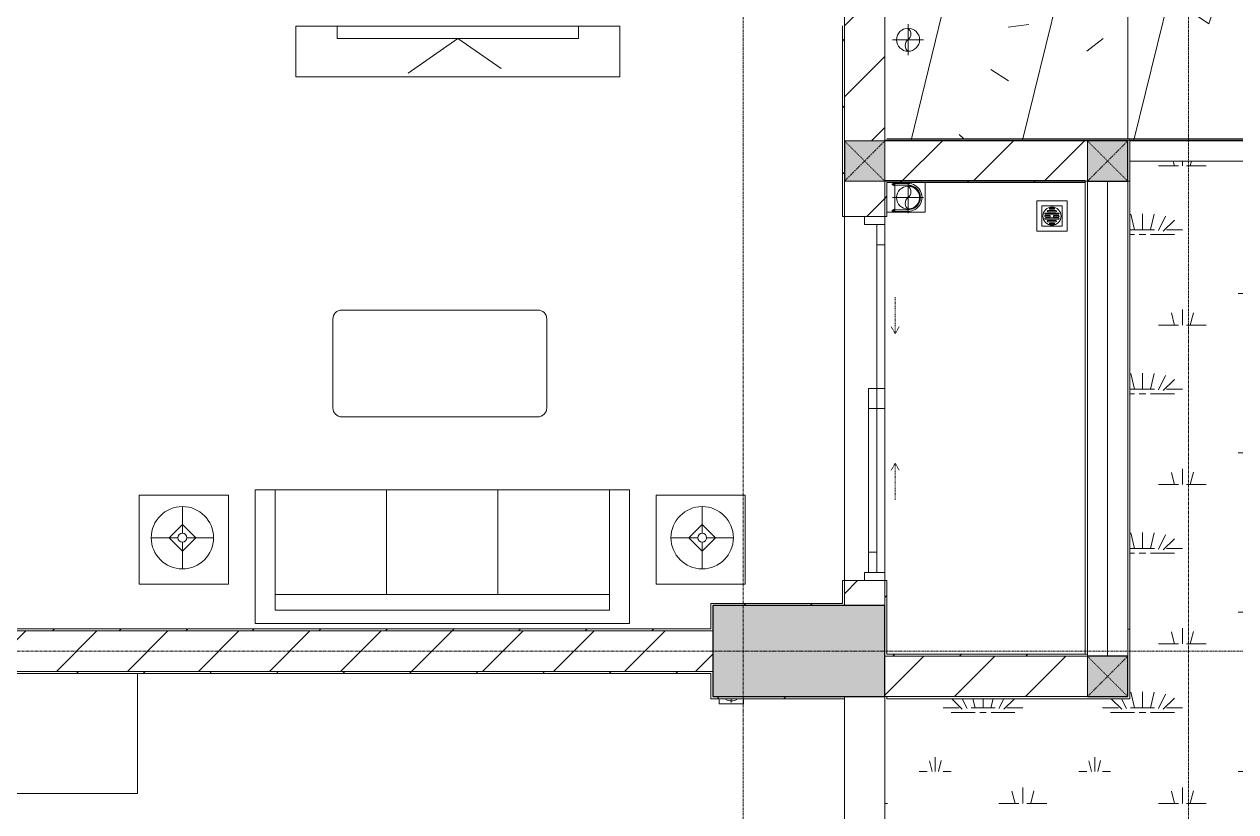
# Model space of a CAD drawing. Header units: millimetres. Extents: x 5121 to 246734, y -48180 to 129206.
# Drawn here: x 49203 to 55185, y 60943 to 64835 of the extents above; entities that cross this region are included whole.
import ezdxf

# ---------------------------------------------------------------- set-up
doc = ezdxf.new("R2010")
doc.units = ezdxf.units.MM
for name, pattern in [('Dash', [6, 3, -3]), ('Grid Line', [22.225, 12.7, -3.175, 3.175, -3.175]), ('IMPORT-CENTER _3_', [10.16, 6.35, -1.27, 1.27, -1.27])]:
    doc.linetypes.add(name, pattern=pattern)
for name, color, linetype, lineweight in [('0-1', 7, 'Continuous', 5), ('A-DETL-THIN', 151, 'Continuous', 9), ('A-DOOR', 31, 'Continuous', 9), ('A-DOOR-FRAM', 31, 'Continuous', 9), ('A-DOOR-HDLN', 31, 'Dash', 9), ('A-FLOR', 192, 'Continuous', 9), ('A-FLOR-1', 50, 'Continuous', 9), ('A-FLOR-PATT', 8, 'Continuous', 9), ('A-WALL', 113, 'Continuous', 9), ('A-WALL-1', 250, 'Continuous', 18), ('A-WALL-2', 50, 'Continuous', 9), ('A-WALL-FNSH-1', 50, 'Continuous', 9), ('A-WALL-PATT-2', 50, 'Continuous', 9), ('A-WALL-PATT-3', 111, 'Continuous', 9), ('G-IMPT', 8, 'Continuous', 9), ('G-IMPT-1', 254, 'Continuous', 9), ('G-IMPT-2', 8, 'IMPORT-CENTER _3_', 9), ('I-FURN', 30, 'Continuous', 9), ('I-FURN-1', 253, 'Continuous', 9), ('I-WALL-1', 50, 'Continuous', 9), ('M-EQPM', 50, 'Continuous', 9), ('S-COLS', 52, 'Continuous', 9), ('S-COLS-1', 7, 'Continuous', 5), ('S-COLS-2', 10, 'Continuous', 25), ('S-COLS-5', 52, 'Continuous', 25), ('S-COLS-6', 52, 'Dash', 9), ('S-COLS-HDLN', 52, 'Dash', 9), ('S-GRID-1', 1, 'Grid Line', 9)]:
    doc.layers.add(name, color=color, linetype=linetype, lineweight=lineweight)
pattern_1 = [(45, (0, 0), (-164.4023, 164.4023), [])]
pattern_2 = [(45, (0, 0), (-175.3625, 175.3625), [])]

# ---------------------------------------------------------------- blocks, each defined once
blk = doc.blocks.new('NCV_TKTC_KET CAU_rvt-1-TKCS_MB TỔNG THỂ TẦNG 1')
at = {"layer": 'S-COLS-1'}
blk.add_hatch(color=256, dxfattribs=at).paths.add_polyline_path([(53452.6, 61511.9), (53452.6, 61961.9), (52602.6, 61961.9), (52602.6, 61511.9), (53274.6, 61511.9)])
at = {"layer": 'A-FLOR-1'}
blk.add_line((53452.6, 60436.9), (53452.6, 61511.9), dxfattribs=at)
at = {"layer": 'S-COLS-2'}
for p, q in [((52602.6, 61961.9), (52602.6, 61511.9)), ((53452.6, 61961.9), (52602.6, 61961.9)), ((53452.6, 61511.9), (53452.6, 61961.9)), ((52602.6, 61511.9), (53452.6, 61511.9))]:
    blk.add_line(p, q, dxfattribs=at)
blk = doc.blocks.new('LOBBY_SOFA_1 - LOBBY_SOFA_1-V25-TKCS_MB TỔNG THỂ TẦNG 1')
at = {"layer": 'I-FURN'}
for p, q in [((-2172.3, 1064.5), (-2172.3, 1504.5)), ((-2128.3, 1548.5), (-1160.3, 1548.5)), ((-1116.3, 1504.5), (-1116.3, 1064.5)), ((-1160.3, 1020.5), (-2128.3, 1020.5)), ((-2556, 660), (-708, 660)), ((-2556, 0), (-2556, 660)), ((-2457, 66), (-2457, 660)), ((-1907, 143), (-1907, 660)), ((-1357, 143), (-1357, 660)), ((-807, 660), (-807, 66)), ((-708, 660), (-708, 0)), ((-2688.2, 633.5), (-3128.2, 633.5)), ((-3128.2, 633.5), (-3128.2, 193.5)), ((-2688.2, 193.5), (-2688.2, 633.5)), ((-575.9, 633.5), (-135.9, 633.5)), ((-575.9, 193.5), (-575.9, 633.5)), ((-135.9, 633.5), (-135.9, 193.5)), ((-2915.4, 445), (-2915.4, 577)), ((-348.6, 445), (-348.6, 577)), ((-2981.4, 423), (-2915.4, 489)), ((-2915.4, 489), (-2849.4, 423)), ((-348.6, 489), (-414.6, 423)), ((-282.6, 423), (-348.6, 489)), ((-2937.4, 423), (-3069.4, 423)), ((-2915.4, 357), (-2981.4, 423)), ((-2849.4, 423), (-2915.4, 357)), ((-2893.4, 423), (-2761.4, 423)), ((-370.6, 423), (-502.6, 423)), ((-414.6, 423), (-348.6, 357)), ((-348.6, 357), (-282.6, 423)), ((-326.6, 423), (-194.6, 423)), ((-2915.4, 269), (-2915.4, 401)), ((-348.6, 269), (-348.6, 401)), ((-3128.2, 193.5), (-2688.2, 193.5)), ((-135.9, 193.5), (-575.9, 193.5)), ((-807, 143), (-2457, 143)), ((-807, 66), (-2457, 66)), ((-708, 0), (-2556, 0))]:
    blk.add_line(p, q, dxfattribs=at)
for centre, radius in [((-2915.4, 423), 154), ((-348.6, 423), 154), ((-2915.4, 423), 22), ((-348.6, 423), 22)]:
    blk.add_circle(centre, radius, dxfattribs=at)
for centre, start, end in [((-2128.3, 1504.5), 90, 180), ((-1160.3, 1504.5), 0, 90), ((-2128.3, 1064.5), 180, 270), ((-1160.3, 1064.5), 270, 0)]:
    blk.add_arc(centre, 44, start, end, dxfattribs=at)
at = {"layer": 'I-FURN-1'}
for p, q in [((-2172.3, 1064.5), (-2172.3, 1504.5)), ((-2128.3, 1548.5), (-1160.3, 1548.5)), ((-1116.3, 1504.5), (-1116.3, 1064.5)), ((-1160.3, 1020.5), (-2128.3, 1020.5)), ((-2556, 660), (-708, 660)), ((-2556, 0), (-2556, 660)), ((-708, 660), (-708, 0)), ((-3128.2, 633.5), (-2688.2, 633.5)), ((-3128.2, 193.5), (-3128.2, 633.5)), ((-2688.2, 633.5), (-2688.2, 193.5)), ((-575.9, 633.5), (-135.9, 633.5)), ((-575.9, 193.5), (-575.9, 633.5)), ((-135.9, 633.5), (-135.9, 193.5)), ((-2688.2, 193.5), (-3128.2, 193.5)), ((-135.9, 193.5), (-575.9, 193.5)), ((-708, 0), (-2556, 0))]:
    blk.add_line(p, q, dxfattribs=at)
for centre, start, end in [((-2128.3, 1504.5), 90, 180), ((-1160.3, 1504.5), 0, 90), ((-2128.3, 1064.5), 180, 270), ((-1160.3, 1064.5), 270, 0)]:
    blk.add_arc(centre, 44, start, end, dxfattribs=at)
blk = doc.blocks.new('MAY GIAT - MAY GIAT_dwg-348053-TKCS_MB TỔNG THỂ TẦNG 1')
at = {"layer": 'G-IMPT-1', "flags": 128}
blk.add_lwpolyline([(5, 596.6), (5, 2.3), (605, 2.3), (605, 596.6)], dxfattribs=at)
blk = doc.blocks.new('MAY GIAT - MAY GIAT-401071-TKCS_MB TỔNG THỂ TẦNG 1')
at = {"layer": 'I-FURN-1'}
for p, q in [((5, -2.3), (605, -2.3)), ((5, -596.6), (5, -2.3)), ((605, -2.3), (605, -596.6))]:
    blk.add_line(p, q, dxfattribs=at)
at = {"extrusion": (0, 0, -1), "zscale": -1, "rotation": 180}
blk.add_blockref('MAY GIAT - MAY GIAT_dwg-348053-TKCS_MB TỔNG THỂ TẦNG 1', (0, 0), dxfattribs=at)
blk = doc.blocks.new('RES_BAN AN - RES_BAN AN-V101-TKCS_MB TỔNG THỂ TẦNG 1')
at = {"layer": 'I-FURN-1'}
for p, q in [((1600, 0), (0, 0)), ((0, 0), (0, -250)), ((1600, -250), (1600, 0)), ((0, -250), (1600, -250))]:
    blk.add_line(p, q, dxfattribs=at)
blk = doc.blocks.new('KE TIVI-2 - KE TIVI-2-V102-TKCS_MB TỔNG THỂ TẦNG 1')
at = {"layer": 'I-FURN-1'}
for p, q in [((-595.6, 0), (-595.6, -60)), ((595.6, 0), (-595.6, 0)), ((595.6, -60), (595.6, 0)), ((-595.6, -60), (595.6, -60)), ((0, -60), (-245.7, -232.1)), ((213, -209.1), (0, -60))]:
    blk.add_line(p, q, dxfattribs=at)
blk = doc.blocks.new('NCV_TKTC_TANG 1_rvt-1-TKCS_MB TỔNG THỂ TẦNG 1')
at = {"layer": 'A-WALL-PATT-2'}
h = blk.add_hatch(dxfattribs=at)
h.set_pattern_fill('FP_10', color=256, style=0, pattern_type=2)
h.set_pattern_definition(pattern_1)
h.paths.add_polyline_path([(53252.6, 61962), (53252.6, 62085.3), (53242.6, 62085.3), (53242.6, 61962)])
h.paths.add_polyline_path([(53242.6, 63885.3), (53252.6, 63885.3), (53250.3, 64826.9), (53242.6, 64826.9), (53242.6, 64071.7)])
h = blk.add_hatch(dxfattribs=at)
h.set_pattern_fill('FP_10', color=256, style=0, pattern_type=2)
h.set_pattern_definition(pattern_1)
h.paths.add_polyline_path([(53462.6, 61711.9), (53462.6, 62085.3), (53452.6, 62082.7), (53452.6, 61711.9)])
h.paths.add_polyline_path([(53462.6, 63885.3), (53462.6, 64058.6), (53452.6, 64058.6), (53452.6, 63885.3)])
h = blk.add_hatch(dxfattribs=at)
h.set_pattern_fill('FP_10', color=256, style=0, pattern_type=2)
h.set_pattern_definition(pattern_1)
h.paths.add_polyline_path([(54442.6, 64051.9), (54442.6, 64058.6), (53462.6, 64058.6), (53462.6, 64051.9)])
h = blk.add_hatch(dxfattribs=at)
h.set_pattern_fill('FP_10', color=256, style=0, pattern_type=2)
h.set_pattern_definition(pattern_1)
h.paths.add_polyline_path([(53242.6, 61962), (53242.6, 61972), (52592.5, 61970.3), (52592.5, 61962), (53152.6, 61962)])
h = blk.add_hatch(dxfattribs=at)
h.set_pattern_fill('FP_10', color=256, style=0, pattern_type=2)
h.set_pattern_definition(pattern_1)
h.paths.add_polyline_path([(52191, 61836.9), (52592.5, 61836.9), (52591, 61846.9), (45752.6, 61846.9), (45752.6, 61836.9), (52039.9, 61836.9)])
h = blk.add_hatch(dxfattribs=at)
h.set_pattern_fill('FP_10', color=256, style=0, pattern_type=2)
h.set_pattern_definition(pattern_1)
h.paths.add_polyline_path([(53462.6, 61711.9), (54452.6, 61711.9), (54452.6, 61721.9), (53462.6, 61721.9)])
h = blk.add_hatch(dxfattribs=at)
h.set_pattern_fill('FP_10', color=256, style=0, pattern_type=2)
h.set_pattern_definition(pattern_1)
h.paths.add_polyline_path([(49160, 61626.9), (52602.6, 61626.9), (52602.5, 61636.9), (49152.6, 61635), (49153, 61626.9)])
h = blk.add_hatch(dxfattribs=at)
h.set_pattern_fill('FP_10', color=256, style=0, pattern_type=2)
h.set_pattern_definition(pattern_1)
h.paths.add_polyline_path([(52602.6, 61501.9), (53252.6, 61501.9), (53252.6, 61511.9), (52602.6, 61511.9)])
at = {"layer": 'A-FLOR-1'}
for p, q in [((53252.6, 64826.9), (53252.6, 64836.9)), ((53252.6, 62085.3), (53252.6, 63885.3)), ((53252.6, 63885.3), (53252.6, 62085.3)), ((53452.6, 62125.3), (53452.6, 62935.5))]:
    blk.add_line(p, q, dxfattribs=at)
at = {"layer": 'A-WALL-1'}
for p, q in [((53242.6, 64826.9), (53242.6, 63885.3)), ((53252.6, 63885.3), (53252.6, 64826.9)), ((53452.6, 64061.9), (53452.6, 63885.3)), ((53462.6, 64061.9), (53452.6, 64061.9)), ((54442.6, 64061.9), (53462.6, 64061.9)), ((53462.6, 64051.9), (54442.6, 64051.9)), ((53462.6, 63885.3), (53462.6, 64051.9)), ((54442.6, 64051.9), (54442.6, 64061.9)), ((53242.6, 63885.3), (53252.6, 63885.3)), ((53452.6, 63885.3), (53462.6, 63885.3)), ((53242.6, 62085.3), (53242.6, 61972)), ((53252.6, 62085.3), (53242.6, 62085.3)), ((53252.6, 61962), (53252.6, 62085.3)), ((53452.6, 62085.3), (53452.6, 61711.9)), ((53462.6, 62085.3), (53452.6, 62085.3)), ((53462.6, 61721.9), (53462.6, 62085.3)), ((53242.6, 61972), (52592.5, 61972)), ((52592.5, 61972), (52592.5, 61962)), ((52592.5, 61962), (52592.5, 61846.9)), ((52602.5, 61962), (53242.6, 61962)), ((52602.5, 61836.9), (52602.5, 61962)), ((53242.6, 61962), (53252.6, 61962)), ((45752.6, 61836.9), (52592.5, 61836.9)), ((52592.5, 61846.9), (45762.6, 61846.9)), ((52592.5, 61836.9), (52602.5, 61836.9)), ((53452.6, 61711.9), (53462.6, 61711.9)), ((54452.6, 61721.9), (53462.6, 61721.9)), ((53462.6, 61711.9), (54452.6, 61711.9)), ((54452.6, 61711.9), (54452.6, 61721.9)), ((52602.6, 61636.9), (49152.6, 61636.9)), ((49162.6, 61626.9), (52592.6, 61626.9)), ((52592.6, 61626.9), (52592.6, 61501.9)), ((52602.6, 61626.9), (52602.6, 61636.9)), ((52602.6, 61511.9), (52602.6, 61626.9)), ((53252.6, 61511.9), (52602.6, 61511.9)), ((53252.6, 61501.9), (53252.6, 61511.9)), ((52592.6, 61501.9), (52602.6, 61501.9)), ((52602.6, 61501.9), (53252.6, 61501.9))]:
    blk.add_line(p, q, dxfattribs=at)
at = {"layer": 'A-WALL-2'}
for p, q in [((53452.6, 61511.9), (53452.6, 60437.3)), ((53252.6, 60437.3), (53252.6, 61501.9))]:
    blk.add_line(p, q, dxfattribs=at)
at = {"layer": 'I-WALL-1'}
for p, q in [((54442.6, 61721.9), (54442.6, 64051.9)), ((54452.6, 64058.6), (54452.6, 61721.9))]:
    blk.add_line(p, q, dxfattribs=at)
at = {"layer": 'I-FURN-1'}
for name, p in [('RES_BAN AN - RES_BAN AN-V101-TKCS_MB TỔNG THỂ TẦNG 1', (50544.3, 64824.9)), ('KE TIVI-2 - KE TIVI-2-V102-TKCS_MB TỔNG THỂ TẦNG 1', (51344.3, 64824.9)), ('LOBBY_SOFA_1 - LOBBY_SOFA_1-V25-TKCS_MB TỔNG THỂ TẦNG 1', (52899.1, 61874.1))]:
    blk.add_blockref(name, p, dxfattribs=at)
at = {"layer": 'I-FURN-1', "rotation": 180}
blk.add_blockref('MAY GIAT - MAY GIAT-401071-TKCS_MB TỔNG THỂ TẦNG 1', (49767.5, 61030.3), dxfattribs=at)
blk = doc.blocks.new('DEG_02-DEG_03 - DEG_02B-1800x2400mm-CỬA ĐI 02 CÁNH TRƯỢT-2213204-TKCS_MB TỔNG THỂ TẦNG 1')
at = {"layer": 'A-DOOR'}
for p, q in [((-760, 100), (-860, 100)), ((-860, 100), (-860, 60)), ((-860, 60), (-760, 60)), ((-760, 60), (-760, 100)), ((-760, 100), (-50, 100)), ((-50, 60), (-760, 60)), ((50, 100), (-50, 100)), ((-50, 100), (-50, 60)), ((50, 60), (-50, 60)), ((-50, 60), (-50, 20)), ((-50, 60), (50, 60)), ((50, 60), (50, 100)), ((50, 20), (50, 60)), ((50, 60), (760, 60)), ((860, 60), (760, 60)), ((760, 60), (760, 20)), ((860, 20), (860, 60)), ((-50, 20), (50, 20)), ((760, 20), (50, 20)), ((760, 20), (860, 20))]:
    blk.add_line(p, q, dxfattribs=at)
at = {"layer": 'A-DOOR-FRAM'}
for p, q in [((-860, 100), (-900, 100)), ((-900, 100), (-900, 0)), ((-860, 0), (-860, 100)), ((900, 100), (860, 100)), ((860, 100), (860, 0)), ((900, 0), (900, 100)), ((-900, 0), (-860, 0)), ((860, 0), (900, 0))]:
    blk.add_line(p, q, dxfattribs=at)
at = {"layer": 'A-DOOR-HDLN'}
for p, q in [((-500.4, 151.1), (-320.4, 151.1)), ((-320.4, 151.1), (-355, 171.1)), ((-320.4, 151.1), (-355, 131.1)), ((320.4, 151.1), (355, 171.1)), ((320.4, 151.1), (355, 131.1)), ((500.4, 151.1), (320.4, 151.1))]:
    blk.add_line(p, q, dxfattribs=at)
blk = doc.blocks.new('TKTC_XREF_251221_MB TANG 1 - TKTC_XREF_260130_MB TANG 1_dwg_THU NUOC - THU NUOC-444531-TKCS_MB TẦNG 1-4202124-TKCS_MB TỔNG THỂ TẦNG 1')
at = {"layer": 'M-EQPM'}
for p, q in [((-23.3, 10.8), (40.9, 10.8)), ((40.9, 4.8), (-23.3, 4.8)), ((-11, 23.3), (28.5, 23.3)), ((28.5, 17.3), (-11, 17.3)), ((-1.1, 35.6), (18.5, 35.6)), ((18.5, 29.6), (-1.1, 29.6)), ((-23.3, -13.6), (40.9, -13.6)), ((40.9, -19.6), (-23.3, -19.6)), ((-11, -26.1), (28.5, -26.1)), ((28.5, -32.1), (-11, -32.1)), ((-1.1, -38.5), (18.5, -38.5)), ((18.5, -44.5), (-1.1, -44.5))]:
    blk.add_line(p, q, dxfattribs=at)
at = {"layer": 'M-EQPM', "flags": 128}
for points in [[(83.7, -79.4), (83.7, 70.6), (-66.3, 70.6), (-66.3, -79.4)], [(58.7, -54.4), (58.7, 45.6), (-41.3, 45.6), (-41.3, -54.4)]]:
    blk.add_lwpolyline(points, close=True, dxfattribs=at)
for points in [[(-23.3, -1.2), (0.7, -1.2), (0.7, -7.2), (-23.3, -7.2)], [(40.9, -7.2), (16.7, -7.2), (16.7, -1.2), (40.9, -1.2)]]:
    blk.add_lwpolyline(points, dxfattribs=at)
at = {"layer": 'M-EQPM'}
for centre, radius, start, end in [((8.7, -4.4), 45, 360, 180), ((8.7, -4.4), 45, 360, 180), ((-23.3, 7.8), 3, 90, 270), ((-11, 20.3), 3, 90, 270), ((-1.1, 32.6), 3, 90, 270), ((18.5, 32.6), 3, 270, 90), ((28.5, 20.3), 3, 270, 90), ((40.9, 7.8), 3, 270, 90), ((8.7, -4.4), 45, 180, 360), ((8.7, -4.4), 45, 180, 360), ((-23.3, -4.2), 3, 90, 270), ((-23.3, -16.6), 3, 90, 270), ((-11, -29.1), 3, 90, 270), ((-1.1, -41.5), 3, 90, 270), ((18.5, -41.5), 3, 270, 90), ((28.5, -29.1), 3, 270, 90), ((40.9, -4.2), 3, 270, 90), ((40.9, -16.6), 3, 270, 90)]:
    blk.add_arc(centre, radius, start, end, dxfattribs=at)
blk = doc.blocks.new('TKTC_XREF_251221_MB TANG 1 - TKTC_XREF_260130_MB TANG 1_dwg_$cc-V223-TKCS_MB TỔNG THỂ TẦNG 1')
at = {"layer": 'G-IMPT'}
blk.add_circle((0, 0), 0.5, dxfattribs=at)
for centre, radius, start, end in [((0, 0), 0.5, 90, 270), ((0.188, 0.25), 0.313, 126.8699, 233.1301), ((-0.188, -0.25), 0.313, 306.8699, 53.1301)]:
    blk.add_arc(centre, radius, start, end, dxfattribs=at)
at = {"layer": 'G-IMPT-2'}
for p, q in [((0, -0.673), (0, 0.673)), ((-0.673, 0), (0.673, 0))]:
    blk.add_line(p, q, dxfattribs=at)
blk = doc.blocks.new('TKTC_XREF_251221_MB TANG 1 - TKTC_XREF_260130_MB TANG 1_dwg_CUM U_DN100-V260-TKCS_MB TỔNG THỂ TẦNG 1')
at = {"layer": 'G-IMPT'}
blk.add_arc((0, 0), 69, 329.57346, 30.42654, dxfattribs=at)
blk = doc.blocks.new('TKTC_XREF_251221_MB TANG 1 - TKTC_XREF_260130_MB TANG 1_dwg_$cc-V261-TKCS_MB TỔNG THỂ TẦNG 1')
at = {"layer": 'G-IMPT-2'}
blk.add_line((-0.673, 0), (-0.468, 0), dxfattribs=at)
blk = doc.blocks.new('TKTC_XREF_251221_MB TANG 1 - TKTC_XREF_260130_MB TANG 1_dwg_CUM U_DN100-4202115-TKCS_MB TỔNG THỂ TẦNG 1')
at = {"layer": 'G-IMPT'}
blk.add_hatch(color=256, dxfattribs=at).paths.add_polyline_path([(0, -61), (0.5, -56.9), (25.7, -50.5), (36.6, -43.1), (47.8, -30.5), (54.6, -15.8), (55.1, -14.8), (57, 0), (52.8, 20.1), (43.1, 36.6), (30.5, 47.8), (15.8, 54.6), (14.8, 55.1), (0, 58.9), (0, 61), (28.5, 53.7), (40.3, 45.3), (49.4, 35), (55.1, 25.1), (59.4, 11.9), (59.4, -11.9), (53.7, -28.5), (45.3, -40.3), (35, -49.4), (25.1, -55.1), (14.8, -59.1), (0.5, -60.9)])
for p, q in [((-79.1, 66.6), (-79.1, 63.4)), ((-76.6, 66.6), (-76.6, 63.4)), ((-74.6, 66.6), (-74.6, 63.4)), ((-72.7, 69.3), (-72.7, 60.7)), ((-66.9, 67.9), (-71.7, 67.9)), ((-66.9, 62.1), (-71.7, 62.1)), ((-65, 69), (0, 69)), ((-79.1, -63.4), (-79.1, -66.6)), ((-76.6, -63.4), (-76.6, -66.6)), ((-74.6, -63.4), (-74.6, -66.6)), ((-72.7, -60.7), (-72.7, -69.3)), ((-66.9, -62.1), (-71.7, -62.1)), ((-66.9, -67.9), (-71.7, -67.9)), ((-65, -69), (0, -69))]:
    blk.add_line(p, q, dxfattribs=at)
at = {"layer": 'G-IMPT', "flags": 128}
for points in [[(-72.7, 67.6), (-78.1, 67.6), (-78.1, 62.4), (-72.7, 62.4)], [(-71.7, 59.2), (-66.9, 59.2), (-66.9, 70.8), (-71.7, 70.8)], [(-66.9, 70.8), (-66.9, 72.7), (-65, 72.7), (-65, 57.3), (-66.9, 57.3), (-66.9, 59.2)], [(-65, 61), (0, 61), (0, 57)], [(-71.7, -70.8), (-66.9, -70.8), (-66.9, -59.2), (-71.7, -59.2)], [(-66.9, -59.2), (-66.9, -57.3), (-65, -57.3), (-65, -72.7), (-66.9, -72.7), (-66.9, -70.8)], [(-65, -61), (0, -61), (0, -57)], [(-72.7, -62.4), (-78.1, -62.4), (-78.1, -67.6), (-72.7, -67.6)]]:
    blk.add_lwpolyline(points, dxfattribs=at)
at = {"layer": 'G-IMPT'}
for centre, radius, start, end in [((-78.1, 66.6), 0.96, 90, 180), ((-78.1, 63.4), 0.96, 180, 270), ((-71.1, 69.3), 1.56, 112.61986, 247.38014), ((-67.9, 65), 4.8, 143.1301, 216.8699), ((-71.1, 60.7), 1.56, 112.61986, 247.38014), ((0, 0), 69, 270, 90), ((0, 0), 61, 270, 90), ((0, 0), 57, 270, 90), ((-71.1, -60.7), 1.56, 112.61986, 247.38014), ((-78.1, -63.4), 0.96, 90, 180), ((-78.1, -66.6), 0.96, 180, 270), ((-67.9, -65), 4.8, 143.1301, 216.8699), ((-71.1, -69.3), 1.56, 112.61986, 247.38014)]:
    blk.add_arc(centre, radius, start, end, dxfattribs=at)
blk = doc.blocks.new('TKTC_XREF_251221_MB TANG 1 - TKTC_XREF_260130_MB TANG 1_dwg_$cc-V326-TKCS_MB TỔNG THỂ TẦNG 1')
at = {"layer": 'G-IMPT'}
blk.add_circle((0, 0), 0.5, dxfattribs=at)
for centre, radius, start, end in [((0, 0), 0.5, 90, 270), ((0.188, 0.25), 0.313, 126.8699, 233.1301), ((-0.188, -0.25), 0.313, 306.8699, 53.1301)]:
    blk.add_arc(centre, radius, start, end, dxfattribs=at)
at = {"layer": 'G-IMPT-2'}
for p, q in [((0, -0.673), (0, 0.65)), ((-0.673, 0), (0.673, 0))]:
    blk.add_line(p, q, dxfattribs=at)
blk = doc.blocks.new('TKTC_XREF_251221_MB TANG 1 - TKTC_XREF_260130_MB TANG 1_dwg-4202109-TKCS_MB TỔNG THỂ TẦNG 1')
at = {"layer": 'G-IMPT'}
for p, q in [((-149649.2, -337294.7), (-149649.2, -337440.2)), ((-150516.7, -339844.7), (-150516.7, -339869.7)), ((-149699, -340911.3), (-149699, -339834.7))]:
    blk.add_line(p, q, dxfattribs=at)
at = {"layer": 'G-IMPT', "flags": 128}
for points in [[(-148499.1, -337078.1), (-148499.1, -336309.7), (-149699, -336309.7)], [(-149649.3, -337294.7), (-149649.3, -337440.4), (-149689.1, -337440.1)], [(-149649.2, -337440.2), (-149499.5, -337440.2), (-149499.5, -337294.7)], [(-150516.7, -339869.7), (-150397.1, -339869.7), (-150397.1, -339844.7)]]:
    blk.add_lwpolyline(points, dxfattribs=at)
at = {"extrusion": (0, 0, -1)}
for name, p, xscale, yscale, zscale, rotation in [('TKTC_XREF_251221_MB TANG 1 - TKTC_XREF_260130_MB TANG 1_dwg_$cc-V223-TKCS_MB TỔNG THỂ TẦNG 1', (149584.3, -336588.7), 113.7150000000073, 113.7150000000073, -113.7150000000073, 359.9990086636432), ('TKTC_XREF_251221_MB TANG 1 - TKTC_XREF_260130_MB TANG 1_dwg_CUM U_DN100-4202115-TKCS_MB TỔNG THỂ TẦNG 1', (149584.3, -337367.7), 0.9975000000000006, 0.9975000000000006, -0.9975000000000006, 180.000991338195), ('TKTC_XREF_251221_MB TANG 1 - TKTC_XREF_260130_MB TANG 1_dwg_$cc-V326-TKCS_MB TỔNG THỂ TẦNG 1', (149584.3, -337368.6), 113.7150000000073, 113.7150000000073, -113.7150000000073, 359.9990086636432), ('TKTC_XREF_251221_MB TANG 1 - TKTC_XREF_260130_MB TANG 1_dwg_CUM U_DN100-V260-TKCS_MB TỔNG THỂ TẦNG 1', (150457.3, -339801), 0.7894736842105242, 0.7894736842105242, -0.7894736842105242, 269.9999999984439)]:
    blk.add_blockref(name, p, dxfattribs=dict(at, xscale=xscale, yscale=yscale, zscale=zscale, rotation=rotation))
at = {"extrusion": (0, 0, -1), "zscale": -1}
blk.add_blockref('TKTC_XREF_251221_MB TANG 1 - TKTC_XREF_260130_MB TANG 1_dwg_THU NUOC - THU NUOC-444531-TKCS_MB TẦNG 1-4202124-TKCS_MB TỔNG THỂ TẦNG 1', (148865.3, -337455.6), dxfattribs=at)
at = {"xscale": 90.00000000005122, "yscale": 90.00000000005122, "zscale": 90.00000000005122, "rotation": 90.37402677993775}
blk.add_blockref('TKTC_XREF_251221_MB TANG 1 - TKTC_XREF_260130_MB TANG 1_dwg_$cc-V261-TKCS_MB TỔNG THỂ TẦNG 1', (-150459.1, -339802.6), dxfattribs=at)
blk = doc.blocks.new('TKTC_XREF_251221_MB TANG 1 - TKTC_XREF_251221_MB TANG 1-2038492-TKCS_MB TỔNG THỂ TẦNG 1')
blk.add_blockref('TKTC_XREF_251221_MB TANG 1 - TKTC_XREF_260130_MB TANG 1_dwg-4202109-TKCS_MB TỔNG THỂ TẦNG 1', (169499.1, 384109.7))
blk = doc.blocks.new('G1_SOF - BO TRU - 200x200-3050151-TKCS_MB TỔNG THỂ TẦNG 1')
at = {"layer": 'S-COLS-HDLN'}
for p, q in [((-100, 100), (100, -100)), ((100, 100), (-100, -100))]:
    blk.add_line(p, q, dxfattribs=at)

msp = doc.modelspace()

# ---------------------------------------------------------------- hatches: boundary and pattern name
at = {"layer": 'A-FLOR-PATT'}
h = msp.add_hatch(dxfattribs=at)
h.set_pattern_fill('FP_60', color=256, style=0, pattern_type=2)
h.set_pattern_definition([(0, (1247.6, 0), (2492.928, 629.92), [102.833, -1766.863, 102.833, -11738.575]), (0, (1247.6, 0), (2492.928, 629.92), [-1972.53, -1766.863, 102.833, -3636.56, -6232.32]), (0, (1247.6, 0), (2492.928, 629.92), [-7478.784, 102.833, -1766.863, 102.833, -4259.79]), (0, (1247.6, 0), (2492.928, 629.92), [-9451.313, -1143.63, 102.833, -3013.327]), (119.736, (2182.46, 314.96), (-1786.2022, 1867.1433), [103.66, -1781.1, -11936.84]), (119.736, (2182.46, 314.96), (-1786.2022, 1867.1433), [-1884.764, 103.66, -1781.1, -10052.075]), (119.736, (2182.46, 314.96), (-1786.2022, 1867.1433), [-3769.53, 103.66, -3665.866, -6282.547]), (119.736, (2182.46, 314.96), (-1786.2022, 1867.1433), [-7539.056, 103.66, -1781.1, -4397.783]), (119.736, (2182.46, 314.96), (-1786.2022, 1867.1433), [-9423.82, 103.66, -1152.847, -3141.273]), (119.736, (2182.46, 314.96), (-1786.2022, 1867.1433), [-10680.33, 103.66, -3037.61]), (240.264, (2494.1, 1574.8), (-706.734, -2497.0653), [103.66, -1781.1, -11936.84]), (240.264, (2494.1, 1574.8), (-706.734, -2497.0653), [-1884.764, 103.66, -1781.1, -10052.075]), (240.264, (2494.1, 1574.8), (-706.734, -2497.0653), [-3769.53, 103.66, -3665.866, -6282.547]), (240.264, (2494.1, 1574.8), (-706.734, -2497.0653), [-7539.056, 103.66, -1781.1, -4397.783]), (240.264, (2494.1, 1574.8), (-706.734, -2497.0653), [-9423.82, 103.66, -1152.847, -3141.273]), (240.264, (2494.1, 1574.8), (-706.734, -2497.0653), [-10680.33, 103.66, -3037.61])])
h.paths.add_polyline_path([(63152.6, 61490.5), (63149, 69741.9), (63032.6, 69741.9), (63032.6, 69761.9), (53452.6, 69761.9), (53452.6, 64261.9), (53462.6, 64261.9), (53462.6, 64268.6), (60156.1, 64268.5), (60384.5, 64258.6), (60571.3, 64238.3), (60760.5, 64205.4), (60934.5, 64164.3), (61124.5, 64106.2), (61300.1, 64040.1), (61451.9, 63973.1), (61617.5, 63887.5), (61804.5, 63773.4), (61948.3, 63673.2), (62080, 63570.1), (62225.3, 63440.6), (62352.8, 63312.2), (62476.8, 63170.9), (62591.8, 63021.7), (62697.2, 62866.1), (62801.8, 62685.9), (62898.7, 62488), (62958.1, 62347.4), (63027.8, 62145.7), (63071.2, 61993), (63109.5, 61820.7), (63138.9, 61634.6), (63152.2, 61494.6)])
h.paths.add_polyline_path([(46999.2, 65986.9), (47002.6, 65986.9), (47002.6, 66734.9), (46753, 66734.7), (46753, 65986.9), (46757.1, 65986.9)])
h.paths.add_polyline_path([(46887.9, 66124.7), (46859.5, 66132), (46847.7, 66140.4), (46838.8, 66150.5), (46833.7, 66158.9), (46828.3, 66176.3), (46828.3, 66196.3), (46834.4, 66215.7), (46843.6, 66228.6), (46855.2, 66238.3), (46868.9, 66244.7), (46874.7, 66246.4), (46887.9, 66248.2), (46886.3, 66242.2), (46860.3, 66235.2), (46849.9, 66227.5), (46839.9, 66215.7), (46833.4, 66201.3), (46831.2, 66186.7), (46835.3, 66167.2), (46845.2, 66150.5), (46853.7, 66142.5), (46872.2, 66132.8), (46886.6, 66130.7), (46888, 66128.5), (46887.9, 66126.5)])
h.paths.add_polyline_path([(46887.1, 66599.1), (46858.6, 66606.4), (46846.9, 66614.7), (46840.5, 66621.4), (46832.8, 66633.2), (46827.9, 66646.9), (46826.3, 66661.6), (46833.6, 66690.1), (46842.7, 66702.9), (46854.4, 66712.6), (46868, 66719.1), (46873.9, 66720.8), (46887.1, 66722.5), (46885.4, 66716.6), (46859.5, 66709.5), (46847.8, 66700.8), (46839.1, 66690.1), (46832.5, 66675.6), (46830.3, 66661), (46835.3, 66639.5), (46840.8, 66629.5), (46852.9, 66616.9), (46871.3, 66607.2), (46885.8, 66605), (46887.2, 66602.9), (46887.1, 66600.8)])
h = msp.add_hatch(dxfattribs=at)
h.set_pattern_fill('FP_61', color=256, style=0, pattern_type=2)
h.set_pattern_definition([(50.301, (1247.6, 0), (2235.098, -197.64), [235.187, -2587.057]), (354.947, (1247.6, 0), (-432.387, 2369.1), [186.985, -2056.834]), (100.343, (1433.9, -16.5), (1802.72, 2171.464), [200.686, -2207.55]), (46.49, (1247.6, 630), (3325.7, -521.3), [352.53, -3877.85]), (96.566, (1524.8, 586.5), (2912.55, 3068.09), [301.09, -3312.01]), (351.091, (1247.6, 630), (2912.56, 3068.08), [280.52, -3085.78]), (21.205, (1559.2, 472.4), (1860.05, -1268.103), [234.036, -2574.39]), (325.716, (1559.2, 472.4), (758.206, 2283.934), [187.6, -2063.59]), (71.635, (1714.2, 366.8), (2618.27, 1015.84), [200.54, -2205.956]), (37.796, (1247.6, 0), (37.8875, 1048.482), [103.244, -1936.6, 103.244, -1992.915, -2072.694]), (37.796, (1247.6, 0), (37.8875, 1048.482), [-4136.002, 103.244, -1969.45]), (7.58, (1247.6, 0), (819.757, 1242.246), [102.852, -1087.74, 102.852, -1882.507, -786.975]), (7.58, (1247.6, 0), (819.757, 1242.246), [-3175.95, 102.852, -684.123]), (327.222, (552.7, 0), (1663.4756, -71.046), [103.153, -678.31, 103.153, -2335.01, -3235.255]), (327.222, (552.7, 0), (1663.4756, -71.046), [-3219.626, 103.153, -3132.102]), (317.195, (241.1, 0), (1817.303, 315.283), [103.338, -914.388, 103.338, -1518.762, -2301.628]), (317.195, (241.1, 0), (1817.303, 315.283), [-2639.827, 103.34, -2198.29])])
h.paths.add_polyline_path([(63152.6, 61490.5), (63149, 69741.9), (63032.6, 69741.9), (63032.6, 69761.9), (53452.6, 69761.9), (53452.6, 64261.9), (53462.6, 64261.9), (53462.6, 64268.6), (60156.1, 64268.5), (60384.5, 64258.6), (60571.3, 64238.3), (60760.5, 64205.4), (60934.5, 64164.3), (61124.5, 64106.2), (61300.1, 64040.1), (61451.9, 63973.1), (61617.5, 63887.5), (61804.5, 63773.4), (61948.3, 63673.2), (62080, 63570.1), (62225.3, 63440.6), (62352.8, 63312.2), (62476.8, 63170.9), (62591.8, 63021.7), (62697.2, 62866.1), (62801.8, 62685.9), (62898.7, 62488), (62958.1, 62347.4), (63027.8, 62145.7), (63071.2, 61993), (63109.5, 61820.7), (63138.9, 61634.6), (63152.2, 61494.6)])
h.paths.add_polyline_path([(46999.2, 65986.9), (47002.6, 65986.9), (47002.6, 66734.9), (46753, 66734.7), (46753, 65986.9), (46757.1, 65986.9)])
h.paths.add_polyline_path([(46887.9, 66124.7), (46859.5, 66132), (46847.7, 66140.4), (46838.8, 66150.5), (46833.7, 66158.9), (46828.3, 66176.3), (46828.3, 66196.3), (46834.4, 66215.7), (46843.6, 66228.6), (46855.2, 66238.3), (46868.9, 66244.7), (46874.7, 66246.4), (46887.9, 66248.2), (46886.3, 66242.2), (46860.3, 66235.2), (46849.9, 66227.5), (46839.9, 66215.7), (46833.4, 66201.3), (46831.2, 66186.7), (46835.3, 66167.2), (46845.2, 66150.5), (46853.7, 66142.5), (46872.2, 66132.8), (46886.6, 66130.7), (46888, 66128.5), (46887.9, 66126.5)])
h.paths.add_polyline_path([(46887.1, 66599.1), (46858.6, 66606.4), (46846.9, 66614.7), (46840.5, 66621.4), (46832.8, 66633.2), (46827.9, 66646.9), (46826.3, 66661.6), (46833.6, 66690.1), (46842.7, 66702.9), (46854.4, 66712.6), (46868, 66719.1), (46873.9, 66720.8), (46887.1, 66722.5), (46885.4, 66716.6), (46859.5, 66709.5), (46847.8, 66700.8), (46839.1, 66690.1), (46832.5, 66675.6), (46830.3, 66661), (46835.3, 66639.5), (46840.8, 66629.5), (46852.9, 66616.9), (46871.3, 66607.2), (46885.8, 66605), (46887.2, 66602.9), (46887.1, 66600.8)])
h = msp.add_hatch(dxfattribs=at)
h.set_pattern_fill('FP_23', color=256, style=0, pattern_type=2)
h.set_pattern_definition([(0, (236.2, 15.75), (787.4, 787.4), [118.11, -23.622, 31.496, -23.622, -590.55]), (0, (236.2, 15.75), (787.4, 787.4), [-196.85, 118.11, -472.44]), (0, (196.85, 39.4), (787.4, 787.4), [78.74, -59.055, 118.11, -59.055, -472.44]), (0, (196.85, 39.4), (787.4, 787.4), [-314.96, 78.74, -393.7]), (0, (472.44, 354.3), (787.4, 787.4), [98.425, -39.37, 98.425, -551.18]), (0, (78.74, 511.8), (787.4, 787.4), [39.37, -78.74, 39.37, -629.92]), (90, (157.5, 511.8), (-787.4, 787.4), [70.866, -716.534]), (90, (393.7, 39.4), (-787.4, 787.4), [78.74, -708.66]), (90, (590.55, 354.3), (-787.4, 787.4), [78.74, -708.66]), (45, (496.06, 31.5), (0, 787.4), [78.74, -1034.812]), (135, (291.34, 31.5), (-787.4, 6e-14), [78.74, -1034.812]), (63.435, (472.44, 35.43), (-0.0007, 787.4), [78.74, -1681.94]), (75.964, (433.07, 39.37), (-0.00383, 787.3999), [78.74, -3167.793]), (75.964, (629.92, 354.33), (-0.00383, 787.3999), [62.992, -3183.541]), (75.964, (173.23, 511.81), (-0.00383, 787.3999), [55.118, -3191.415]), (104.036, (354.33, 39.37), (0.00383, 787.3999), [78.74, -3167.793]), (104.036, (551.18, 354.33), (0.00383, 787.3999), [62.992, -3183.541]), (104.036, (141.73, 511.81), (0.00383, 787.3999), [55.118, -3191.415]), (116.565, (314.96, 35.43), (0.0007, 787.4), [78.74, -1681.939])])
h.paths.add_polyline_path([(59826.9, 53411.9), (60152.5, 53411.9), (60152.5, 55396.3), (62163.2, 55396.9), (62264.5, 55404), (62375.1, 55425.7), (62460.7, 55452.1), (62556.4, 55494.2), (62648.9, 55548.9), (62713.7, 55596.1), (62789, 55664.9), (62866.4, 55756.8), (62914.6, 55828.1), (62963.4, 55921.9), (62992.6, 55992.4), (63020.3, 56088.3), (63037, 56186.7), (63042.6, 56286.3), (63041.2, 61300.1), (63034.9, 61462.3), (63015.3, 61651.4), (62983.2, 61838.9), (62938.5, 62025), (62881.4, 62208.3), (62811.9, 62388), (62731.2, 62561.6), (62635.7, 62735.2), (62528.1, 62902.4), (62410.9, 63059.8), (62319, 63170.9), (62188.6, 63309.2), (62048.9, 63438.9), (61900.8, 63559.3), (61744.8, 63669.8), (61581.4, 63770.1), (61411, 63859.5), (61234, 63937.8), (61050.3, 64004.7), (60859.1, 64059.8), (60682.8, 64098.6), (60528.6, 64124), (60340.9, 64142.4), (60152.6, 64148.6), (60152.6, 64158.6), (54662.6, 64158.6), (54661.5, 61501.9), (53462.6, 61501.9), (53462.6, 61511.9), (53452.6, 61511.9), (53452.7, 60435.3), (53462.6, 60435.3), (53463.1, 56843.3), (54662.6, 56843.3), (54662.6, 53411.9), (59448.1, 53411.9)])
at = {"layer": 'A-WALL-PATT-3'}
h = msp.add_hatch(dxfattribs=at)
h.set_pattern_fill('FP_1', color=256, style=0, pattern_type=2)
h.set_pattern_definition(pattern_2)
h.paths.add_polyline_path([(53452.6, 64258.6), (53452.6, 66035.3), (53252.6, 66035.3), (53252.6, 64258.6)])
h.paths.add_polyline_path([(53252.6, 67435.3), (53452.6, 67435.3), (53452.6, 68435.3), (53252.6, 68435.3), (53252.6, 67936.9)])
h = msp.add_hatch(dxfattribs=at)
h.set_pattern_fill('FP_1', color=256, style=0, pattern_type=2)
h.set_pattern_definition(pattern_2)
h.paths.add_polyline_path([(53452.6, 64058.6), (54452.6, 64061.9), (54452.6, 64258.6), (53452.6, 64258.6), (53452.6, 64061.9)])
h = msp.add_hatch(dxfattribs=at)
h.set_pattern_fill('FP_1', color=256, style=0, pattern_type=2)
h.set_pattern_definition(pattern_2)
h.paths.add_polyline_path([(53252.6, 61961.9), (53452.6, 61961.9), (53452.6, 62085.3), (53252.6, 62085.3)])
h.paths.add_polyline_path([(53452.6, 63885.3), (53452.6, 64058.6), (53252.6, 64058.6), (53252.6, 63885.3), (53452.6, 63885.3)])
h = msp.add_hatch(dxfattribs=at)
h.set_pattern_fill('FP_1', color=256, style=0, pattern_type=2)
h.set_pattern_definition(pattern_2)
h.paths.add_polyline_path([(49570.5, 61636.9), (52602.6, 61636.9), (52602.5, 61836.9), (45752.6, 61836.9), (45752.6, 61636.9), (48952.9, 61636.9), (48952.9, 61835.3), (49152.9, 61835.3), (49153, 61636.9)])
h = msp.add_hatch(dxfattribs=at)
h.set_pattern_fill('FP_1', color=256, style=0, pattern_type=2)
h.set_pattern_definition(pattern_2)
h.paths.add_polyline_path([(53452.6, 61511.9), (54452.6, 61511.9), (54452.6, 61711.9), (53452.6, 61711.9), (53452.6, 61511.9)])
at = {"layer": 'S-COLS-1'}
for points in [[(53452.6, 64058.6), (53452.6, 64058.6), (53452.6, 64258.6), (53252.6, 64258.6), (53252.6, 64058.6), (53274.6, 64058.6)], [(54509.3, 64058.6), (54652.6, 64058.6), (54652.6, 64258.6), (54452.6, 64258.6), (54452.6, 64058.6)], [(54509.3, 61511.9), (54652.6, 61511.9), (54652.6, 61711.9), (54452.6, 61711.9), (54452.6, 61511.9)]]:
    msp.add_hatch(color=256, dxfattribs=at).paths.add_polyline_path(points)

# ---------------------------------------------------------------- linework, layer by layer
at = {"layer": 'A-DETL-THIN'}
for p, q in [((53452.6, 69761.9), (53452.6, 64261.9)), ((54252.6, 67003), (53582.7, 64261.9)), ((54802.6, 67003), (54132.7, 64261.9)), ((55352.6, 67003), (54682.7, 64261.9)), ((53452.6, 64261.9), (60152.6, 64261.9))]:
    msp.add_line(p, q, dxfattribs=at)
at = {"layer": 'A-FLOR'}
msp.add_line((53452.6, 64261.9), (53462.6, 64261.9), dxfattribs=at)
at = {"layer": 'A-WALL'}
for p, q in [((53252.6, 64258.6), (53452.6, 64258.6)), ((53452.6, 64258.6), (53452.6, 64058.6)), ((54452.6, 64058.6), (54452.6, 64258.6)), ((54662.6, 64268.6), (60152.6, 64268.6)), ((54662.6, 64258.6), (60152.6, 64258.6)), ((60152.6, 64158.6), (54662.6, 64158.6)), ((53452.6, 64058.6), (53252.6, 64058.6)), ((54552.6, 61711.9), (54552.6, 64058.6)), ((54652.6, 61845.3), (54652.6, 64058.6)), ((54652.6, 64058.6), (54652.6, 61711.9)), ((54662.6, 64058.6), (54662.6, 61845.3)), ((53252.6, 62085.3), (53252.6, 63885.3)), ((53452.6, 62935.3), (53452.6, 62125.3)), ((54452.6, 61511.9), (54452.6, 61711.9))]:
    msp.add_line(p, q, dxfattribs=at)
at = {"layer": 'A-WALL-1'}
for p, q in [((53252.6, 66035.3), (53252.6, 64258.6)), ((53452.6, 64258.6), (53452.6, 66035.3)), ((54452.6, 64258.6), (53452.6, 64258.6)), ((53252.6, 64058.6), (53252.6, 63885.3)), ((53452.6, 64058.6), (54452.6, 64058.6)), ((53452.6, 63885.3), (53452.6, 64058.6)), ((53252.6, 63885.3), (53352.6, 63885.3)), ((53252.6, 62085.3), (53252.6, 61961.9)), ((53352.6, 62085.3), (53252.6, 62085.3)), ((53452.6, 61961.9), (53452.6, 62085.3)), ((53252.6, 61961.9), (53452.6, 61961.9)), ((52602.6, 61836.9), (45752.6, 61836.9)), ((52602.6, 61636.9), (52602.6, 61836.9)), ((54452.6, 61711.9), (53452.6, 61711.9)), ((53452.6, 61711.9), (53452.6, 61511.9)), ((49152.9, 61636.9), (52602.6, 61636.9)), ((54452.6, 61511.9), (53452.6, 61511.9))]:
    msp.add_line(p, q, dxfattribs=at)
at = {"layer": 'A-WALL-FNSH-1'}
for p, q in [((54662.6, 64268.6), (53462.6, 64268.6)), ((54452.6, 64258.6), (54652.6, 64258.6)), ((54652.6, 64258.6), (54652.6, 64058.6)), ((54662.6, 64058.6), (54662.6, 64268.6)), ((54652.6, 64058.6), (54662.6, 64058.6)), ((54662.6, 61845.3), (54652.6, 61845.3)), ((54652.6, 61845.3), (54652.6, 61511.9)), ((54662.6, 61501.9), (54662.6, 61845.3)), ((53462.6, 61511.9), (53462.6, 61501.9)), ((54652.6, 61511.9), (54452.6, 61511.9)), ((53462.6, 61501.9), (54662.6, 61501.9))]:
    msp.add_line(p, q, dxfattribs=at)
at = {"layer": 'S-COLS'}
for p, q in [((53452.6, 64258.6), (53252.6, 64258.6)), ((53452.6, 64058.6), (53452.6, 64258.6)), ((54452.6, 64258.6), (54452.6, 64058.6)), ((53252.6, 64058.6), (53452.6, 64058.6)), ((54452.6, 61711.9), (54452.6, 61511.9))]:
    msp.add_line(p, q, dxfattribs=at)
at = {"layer": 'S-COLS-5'}
for p, q in [((53252.6, 64258.6), (53252.6, 64058.6)), ((54652.6, 64258.6), (54452.6, 64258.6)), ((54652.6, 64058.6), (54652.6, 64258.6)), ((54452.6, 64058.6), (54652.6, 64058.6)), ((54652.6, 61711.9), (54452.6, 61711.9)), ((54652.6, 61511.9), (54652.6, 61711.9)), ((54452.6, 61511.9), (54652.6, 61511.9))]:
    msp.add_line(p, q, dxfattribs=at)
at = {"layer": 'S-GRID-1'}
for p, q in [((52752.6, 23210.6), (52752.6, 78232.7)), ((54952.6, 23210.6), (54952.6, 78232.7)), ((129301.8, 61736.9), (31601.8, 61736.9))]:
    msp.add_line(p, q, dxfattribs=at)

# ---------------------------------------------------------------- block references
at = {"layer": '0-1'}
for name in ['NCV_TKTC_KET CAU_rvt-1-TKCS_MB TỔNG THỂ TẦNG 1', 'NCV_TKTC_TANG 1_rvt-1-TKCS_MB TỔNG THỂ TẦNG 1']:
    msp.add_blockref(name, (0, 0), dxfattribs=at)
at = {"layer": 'A-DOOR', "rotation": 269.9999999999999}
msp.add_blockref('DEG_02-DEG_03 - DEG_02B-1800x2400mm-CỬA ĐI 02 CÁNH TRƯỢT-2213204-TKCS_MB TỔNG THỂ TẦNG 1', (53352.6, 62985.3), dxfattribs=at)
at = {"layer": 'M-EQPM'}
msp.add_blockref('TKTC_XREF_251221_MB TANG 1 - TKTC_XREF_251221_MB TANG 1-2038492-TKCS_MB TỔNG THỂ TẦNG 1', (33652.6, 17236.9), dxfattribs=at)
at = {"layer": 'S-COLS-6'}
for p in [(53352.6, 64158.6), (54552.6, 64158.6), (54552.6, 61611.9)]:
    msp.add_blockref('G1_SOF - BO TRU - 200x200-3050151-TKCS_MB TỔNG THỂ TẦNG 1', p, dxfattribs=at)

doc.saveas('drawing.dxf')
